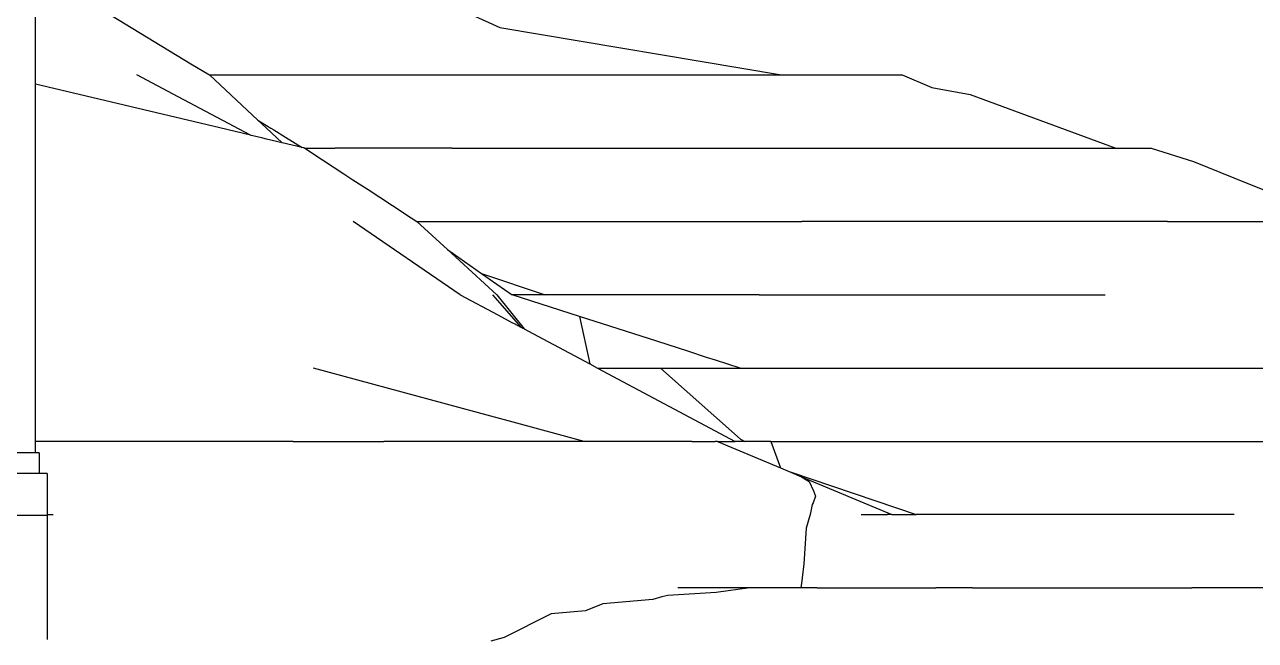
# Model space of a CAD drawing. Extents: x -60 to 60, y -13 to 16.
# Drawn here: x 17.51 to 34.3, y -4.23 to 4.17 of the extents above; entities that cross this region are included whole.
import ezdxf

# ---------------------------------------------------------------- set-up
doc = ezdxf.new("R2010")
doc.units = 0
doc.layers.get('0').update_dxf_attribs({"linetype": 'CONTINUOUS'})

msp = doc.modelspace()

# ---------------------------------------------------------------- linework, layer by layer
for p, q in [((18.378, 4.483), (19.776, 3.635)), ((23.206, 4.483), (23.991, 4.128)), ((17.656, 3.92), (17.656, 4.335)), ((23.991, 4.128), (27.832, 3.483)), ((17.656, 3.716), (17.656, 3.92)), ((17.656, 3.618), (17.656, 3.716)), ((17.656, 3.483), (17.656, 3.618)), ((19.776, 3.635), (20.028, 3.483)), ((17.656, 3.355), (17.656, 3.483)), ((19.602, 3.183), (19.038, 3.483)), ((20.028, 3.483), (21.608, 3.483)), ((20.028, 3.483), (20.689, 2.864)), ((21.608, 3.483), (21.868, 3.483)), ((21.868, 3.483), (23.778, 3.483)), ((23.778, 3.483), (27.832, 3.483)), ((27.832, 3.483), (29.479, 3.483)), ((29.479, 3.483), (29.884, 3.311)), ((20.169, 2.758), (17.656, 3.355)), ((17.656, 3.185), (17.656, 3.355)), ((29.884, 3.311), (30.405, 3.217)), ((30.405, 3.217), (32.393, 2.483)), ((17.656, 3.154), (17.656, 3.185)), ((17.656, 3.02), (17.656, 3.154)), ((20.587, 2.658), (19.602, 3.183)), ((17.656, 2.483), (17.656, 3.02)), ((20.689, 2.864), (20.802, 2.759)), ((20.689, 2.864), (20.866, 2.755)), ((20.587, 2.658), (20.169, 2.758)), ((20.802, 2.759), (21.02, 2.556)), ((20.866, 2.755), (20.906, 2.731)), ((20.906, 2.731), (21.065, 2.632)), ((20.595, 2.657), (20.587, 2.658)), ((20.662, 2.641), (20.595, 2.657)), ((20.756, 2.618), (20.662, 2.641)), ((20.808, 2.606), (20.756, 2.618)), ((21.02, 2.556), (20.808, 2.606)), ((21.293, 2.491), (21.02, 2.556)), ((21.065, 2.632), (21.295, 2.49)), ((17.656, 2.398), (17.656, 2.483)), ((17.656, 2.378), (17.656, 2.398)), ((17.656, 2.332), (17.656, 2.378)), ((21.295, 2.49), (21.293, 2.491)), ((21.315, 2.485), (21.295, 2.49)), ((21.322, 2.484), (21.315, 2.485)), ((21.328, 2.483), (21.322, 2.484)), ((21.328, 2.483), (21.738, 2.483)), ((21.328, 2.483), (21.569, 2.325)), ((22.498, 2.483), (21.738, 2.483)), ((23.338, 2.483), (22.498, 2.483)), ((23.338, 2.483), (24.868, 2.483)), ((24.868, 2.483), (26.938, 2.483)), ((26.938, 2.483), (32.393, 2.483)), ((32.393, 2.483), (32.875, 2.483)), ((32.875, 2.483), (33.451, 2.303)), ((17.656, 1.483), (17.656, 2.332)), ((21.569, 2.325), (21.861, 2.134)), ((33.451, 2.303), (34.003, 2.078)), ((21.861, 2.134), (21.986, 2.052)), ((21.986, 2.052), (22.192, 1.918)), ((34.003, 2.078), (35.476, 1.483)), ((22.192, 1.918), (22.353, 1.813)), ((22.353, 1.813), (22.524, 1.701)), ((22.524, 1.701), (22.78, 1.533)), ((22.78, 1.533), (22.858, 1.483)), ((17.656, 1.371), (17.656, 1.483)), ((17.656, 1.059), (17.656, 1.371)), ((23.448, 0.483), (21.988, 1.483)), ((22.858, 1.483), (23.275, 1.1)), ((22.858, 1.483), (23.508, 1.483)), ((23.508, 1.483), (26.268, 1.483)), ((26.268, 1.483), (28.108, 1.483)), ((33.098, 1.483), (28.108, 1.483)), ((33.098, 1.483), (35.476, 1.483)), ((17.656, 0.483), (17.656, 1.059)), ((23.275, 1.1), (23.74, 0.775)), ((23.275, 1.1), (23.948, 0.483)), ((23.74, 0.775), (24.608, 0.483)), ((23.74, 0.775), (24.158, 0.483)), ((17.656, -0.188), (17.656, 0.483)), ((23.448, 0.483), (23.962, 0.208)), ((23.888, 0.483), (24.277, 0.04)), ((23.948, 0.483), (24.32, 0.017)), ((25.077, 0.187), (24.158, 0.483)), ((24.608, 0.483), (24.158, 0.483)), ((25.838, 0.483), (24.608, 0.483)), ((27.528, 0.483), (25.838, 0.483)), ((27.528, 0.483), (29.848, 0.483)), ((29.848, 0.483), (32.248, 0.483)), ((23.962, 0.208), (24.155, 0.106)), ((25.077, 0.187), (25.217, -0.461)), ((26.132, -0.152), (25.077, 0.187)), ((24.155, 0.106), (24.186, 0.089)), ((24.186, 0.089), (24.277, 0.04)), ((24.277, 0.04), (24.32, 0.017)), ((24.32, 0.017), (24.438, -0.045)), ((24.438, -0.045), (25.217, -0.461)), ((26.567, -0.292), (26.132, -0.152)), ((17.656, -0.517), (17.656, -0.188)), ((26.811, -0.371), (26.567, -0.292)), ((25.217, -0.461), (25.323, -0.517)), ((26.932, -0.409), (26.811, -0.371)), ((27.268, -0.517), (26.932, -0.409)), ((17.656, -1.343), (17.656, -0.517)), ((23.869, -1.173), (21.448, -0.517)), ((25.323, -0.517), (26.18, -0.517)), ((25.323, -0.517), (27.198, -1.517)), ((26.18, -0.517), (27.273, -1.488)), ((26.18, -0.517), (27.268, -0.517)), ((27.268, -0.517), (29.758, -0.517)), ((29.758, -0.517), (32.128, -0.517)), ((32.128, -0.517), (39.138, -0.517)), ((24.17, -1.255), (23.869, -1.173)), ((25.138, -1.517), (24.17, -1.255)), ((17.656, -1.517), (17.656, -1.343)), ((27.273, -1.488), (27.331, -1.517)), ((17.656, -1.674), (17.356, -1.674)), ((18.008, -1.517), (17.656, -1.517)), ((17.656, -1.674), (17.656, -1.517)), ((17.706, -1.674), (17.656, -1.674)), ((17.706, -1.674), (17.706, -1.955)), ((21.168, -1.517), (18.008, -1.517)), ((21.168, -1.517), (22.408, -1.517)), ((23.548, -1.517), (22.408, -1.517)), ((25.138, -1.517), (23.548, -1.517)), ((25.168, -1.517), (25.138, -1.517)), ((25.188, -1.517), (25.168, -1.517)), ((26.608, -1.517), (25.188, -1.517)), ((26.608, -1.517), (26.928, -1.517)), ((26.958, -1.517), (26.928, -1.517)), ((26.958, -1.517), (27.198, -1.517)), ((26.958, -1.517), (27.817, -1.878)), ((27.331, -1.517), (27.198, -1.517)), ((27.686, -1.517), (27.331, -1.517)), ((27.686, -1.517), (29.568, -1.517)), ((27.686, -1.517), (27.817, -1.878)), ((29.568, -1.517), (31.998, -1.517)), ((31.998, -1.517), (41.138, -1.517)), ((17.706, -1.955), (17.306, -1.955)), ((17.816, -1.955), (17.706, -1.955)), ((17.816, -1.955), (17.816, -2.097)), ((27.817, -1.878), (27.935, -1.928)), ((27.935, -1.928), (27.966, -1.938)), ((27.935, -1.928), (27.968, -1.942)), ((27.966, -1.938), (29.668, -2.517)), ((27.966, -1.938), (27.968, -1.942)), ((27.968, -1.942), (28.104, -1.999)), ((28.104, -1.999), (29.338, -2.517)), ((28.104, -1.999), (28.166, -2.038)), ((17.816, -2.097), (17.816, -2.517)), ((28.166, -2.038), (28.211, -2.063)), ((28.211, -2.063), (28.268, -2.191)), ((28.298, -2.265), (28.263, -2.357)), ((28.268, -2.191), (28.298, -2.265)), ((17.816, -2.517), (17.898, -2.517)), ((17.816, -2.517), (17.816, -2.525)), ((28.224, -2.517), (28.169, -2.702)), ((28.25, -2.377), (28.224, -2.517)), ((28.263, -2.357), (28.25, -2.377)), ((28.918, -2.517), (29.278, -2.517)), ((29.338, -2.517), (29.278, -2.517)), ((29.338, -2.517), (29.668, -2.517)), ((34.008, -2.517), (29.668, -2.517)), ((17.196, -2.525), (17.816, -2.525)), ((17.816, -2.525), (17.816, -2.616)), ((17.816, -2.616), (17.816, -3.517)), ((28.169, -2.702), (28.137, -3.188)), ((28.137, -3.188), (28.115, -3.38)), ((17.816, -3.517), (17.816, -3.89)), ((27.238, -3.517), (26.418, -3.517)), ((27.402, -3.517), (26.941, -3.58)), ((27.402, -3.517), (27.238, -3.517)), ((28.094, -3.517), (27.402, -3.517)), ((28.109, -3.42), (28.094, -3.517)), ((28.318, -3.517), (28.094, -3.517)), ((28.115, -3.38), (28.109, -3.42)), ((28.318, -3.517), (29.938, -3.517)), ((30.438, -3.517), (29.938, -3.517)), ((30.438, -3.517), (31.308, -3.517)), ((31.308, -3.517), (33.428, -3.517)), ((34.928, -3.517), (33.428, -3.517)), ((26.079, -3.675), (25.395, -3.733)), ((26.198, -3.639), (26.079, -3.675)), ((26.283, -3.619), (26.198, -3.639)), ((26.941, -3.58), (26.283, -3.619)), ((25.16, -3.827), (24.692, -3.87)), ((25.395, -3.733), (25.16, -3.827)), ((17.816, -3.89), (17.816, -4.221)), ((24.692, -3.87), (24.05, -4.191)), ((24.05, -4.191), (23.868, -4.244))]:
    msp.add_line(p, q)

doc.saveas('drawing.dxf')
